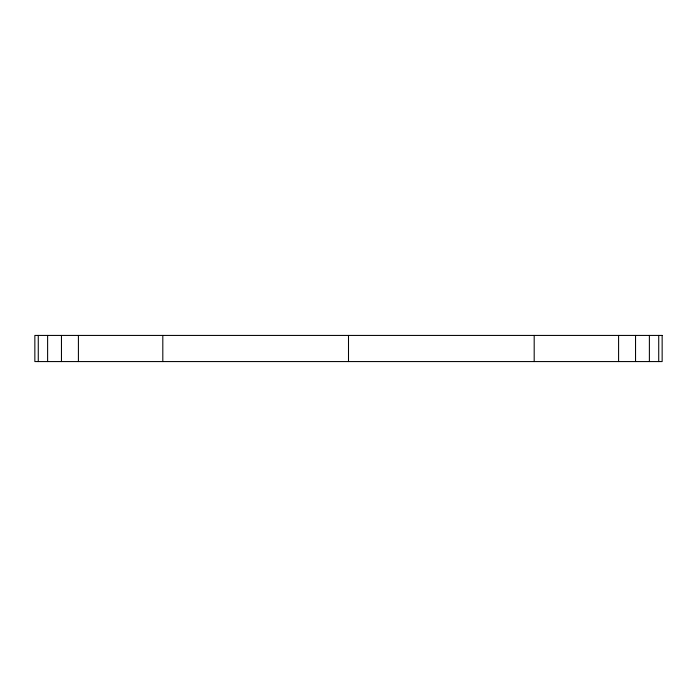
<?xml version="1.0" encoding="UTF-8"?>
<svg xmlns="http://www.w3.org/2000/svg" width="697" height="697" viewBox="0 0 697 697"><rect width="100%" height="100%" fill="white"/><g stroke="black" fill="none" stroke-linecap="round" stroke-linejoin="round"><path stroke-width="1.05" d="M658.726 335.431L658.726 361.569M649.386 335.431L649.386 361.569M635.542 335.431L635.542 361.569M618.587 335.431L618.587 361.569M534.19 335.431L534.19 361.569M348.5 335.431L348.5 361.569M162.81 335.431L162.81 361.569M78.412 335.431L78.412 361.569M61.458 335.431L61.458 361.569M47.614 335.431L47.614 361.569M38.274 335.431L38.274 361.569M662.15 335.431L34.85 335.431L34.85 361.569L662.15 361.569L662.15 335.431"/></g></svg>
